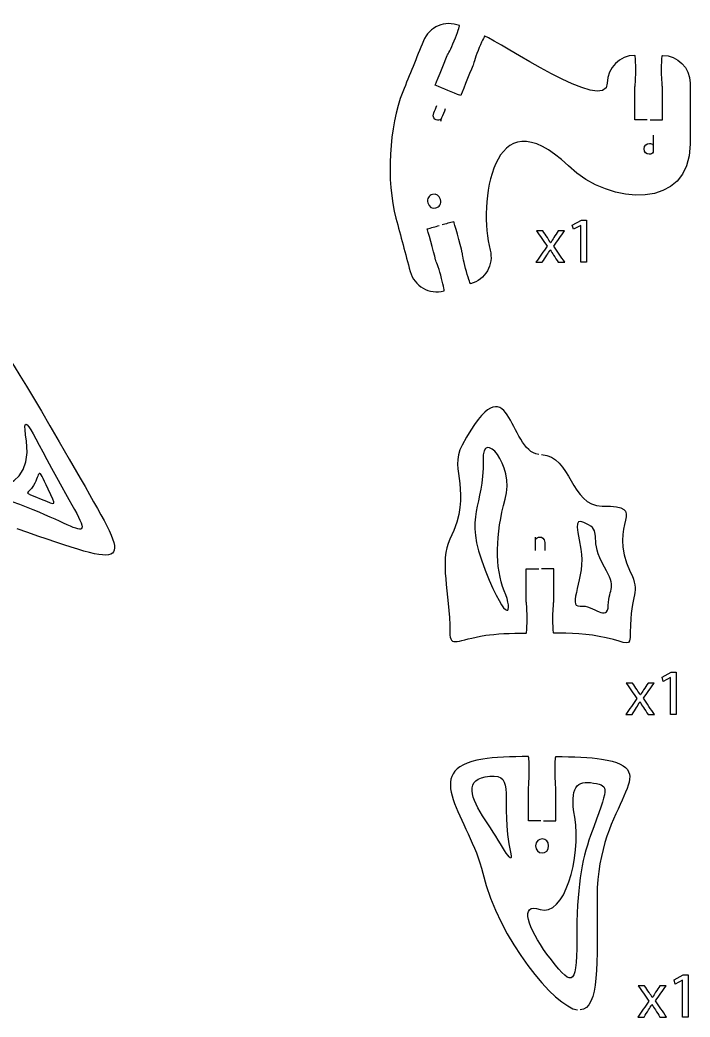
# Model space of a CAD drawing. Extents: x 0 to 1000, y 0 to 600.
# Drawn here: x 610.3 to 683.2, y 257.2 to 365.6 of the extents above; entities that cross this region are included whole.
import ezdxf

# ---------------------------------------------------------------- set-up
doc = ezdxf.new("R2010")
doc.units = 0
doc.header["$MEASUREMENT"] = 0
doc.layers.add('DEFAULT', color=7, linetype='CONTINUOUS')

msp = doc.modelspace()

# ---------------------------------------------------------------- linework, layer by layer
at = {"layer": 'DEFAULT', "color": 250}
for points in [[(671.35, 343.26), (671.34, 343.26), (670.54, 342.83), (670.42, 343.3), (671.42, 343.83), (671.95, 343.83), (671.95, 339.25), (671.35, 339.25)], [(681.11, 294.08), (681.1, 294.08), (680.3, 293.65), (680.18, 294.12), (681.18, 294.66), (681.71, 294.66), (681.71, 290.07), (681.11, 290.07)], [(682.42, 261.18), (682.4, 261.18), (681.61, 260.75), (681.49, 261.22), (682.49, 261.76), (683.02, 261.76), (683.02, 257.17), (682.42, 257.17)]]:
    msp.add_lwpolyline(points, close=True, dxfattribs=at)
at = {"layer": 'DEFAULT', "color": 1}
for points, knots in [([(678.58, 354.74), (678.13, 354.74), (677.68, 354.74), (677.23, 354.74), (677.23, 355.9), (677.23, 357.07), (677.23, 358.24), (677.23, 358.41), (677.33, 359.02), (677.33, 359.99), (677.33, 360.96), (677.29, 361.74), (677.23, 361.74), (675.57, 361.74), (674.23, 360.4), (674.23, 358.74), (674.23, 355.24), (662.45, 363.23), (660.91, 363.85), (660.87, 363.87), (660.53, 363.17), (660.17, 362.27), (659.8, 361.37), (659.67, 360.77), (659.6, 360.61), (659.27, 359.8), (658.29, 357.37), (658.29, 357.37), (657.36, 357.74), (656.43, 358.12), (655.51, 358.49), (655.51, 358.49), (656.49, 360.93), (656.82, 361.73), (656.89, 361.9), (657.21, 362.42), (657.57, 363.32), (657.93, 364.22), (658.19, 364.96), (658.14, 364.98), (656.6, 365.6), (654.85, 364.86), (654.23, 363.32), (653.48, 361.48), (652.73, 359.63), (651.98, 357.78), (650.47, 354.04), (650.16, 348.08), (651.24, 344.03), (651.76, 342.1), (652.27, 340.17), (652.79, 338.25), (653.22, 336.65), (654.86, 335.7), (656.47, 336.13), (656.52, 336.14), (656.36, 336.91), (656.11, 337.84), (655.86, 338.78), (655.61, 339.34), (655.56, 339.51), (655.33, 340.35), (654.65, 342.89), (654.65, 342.89), (655.09, 343), (655.52, 343.12), (655.95, 343.24)], [0, 0, 0, 0, 3.82, 3.82, 3.82, 13.74, 13.74, 13.74, 14.74, 14.74, 14.74, 15.74, 15.74, 15.74, 16.74, 16.74, 16.74, 17.74, 17.74, 17.74, 18.74, 18.74, 18.74, 19.74, 19.74, 19.74, 20.74, 20.74, 20.74, 29.241206, 29.241206, 29.241206, 30.241206, 30.241206, 30.241206, 31.241206, 31.241206, 31.241206, 32.241206, 32.241206, 32.241206, 33.241206, 33.241206, 33.241206, 50.202789, 50.202789, 50.202789, 51.202789, 51.202789, 51.202789, 68.16087, 68.16087, 68.16087, 69.16087, 69.16087, 69.16087, 70.16087, 70.16087, 70.16087, 71.16087, 71.16087, 71.16087, 72.16087, 72.16087, 72.16087, 75.981367, 75.981367, 75.981367, 75.981367]), ([(678.88, 354.74), (679.33, 354.74), (679.78, 354.74), (680.23, 354.74), (680.23, 355.9), (680.23, 357.07), (680.23, 358.24), (680.23, 358.41), (680.13, 359.02), (680.13, 359.99), (680.13, 360.96), (680.18, 361.74), (680.23, 361.74), (681.89, 361.74), (683.23, 360.4), (683.23, 358.74), (683.23, 356.52), (683.23, 354.3), (683.23, 352.08), (683.23, 344.96), (674.64, 345.29), (670, 349.72), (661.59, 357.78), (660.18, 345.43), (661.48, 340.58), (661.91, 338.98), (660.96, 337.34), (659.36, 336.9), (659.31, 336.9), (659.06, 337.64), (658.81, 338.57), (658.56, 339.5), (658.5, 340.11), (658.46, 340.28), (658.23, 341.13), (657.55, 343.66), (657.55, 343.66), (657.12, 343.55), (656.68, 343.43), (656.25, 343.31)], [0, 0, 0, 0, 3.83, 3.83, 3.83, 13.75, 13.75, 13.75, 14.75, 14.75, 14.75, 15.75, 15.75, 15.75, 16.75, 16.75, 16.75, 35.62, 35.62, 35.62, 36.62, 36.62, 36.62, 37.62, 37.62, 37.62, 38.62, 38.62, 38.62, 39.62, 39.62, 39.62, 40.62, 40.62, 40.62, 41.62, 41.62, 41.62, 45.440497, 45.440497, 45.440497, 45.440497]), ([(496.58, 310.26), (483.83, 305.82), (483.99, 305.77), (489.73, 315.76), (502.9, 338.71), (499.51, 332.27), (506.81, 328.61), (513.55, 325.24), (527.08, 312.03), (536.93, 316.63), (545.96, 320.85), (546.43, 309), (553.31, 309), (560.19, 309), (560.66, 320.85), (569.68, 316.63), (579.54, 312.03), (593.08, 325.24), (599.81, 328.61), (607.11, 332.27), (603.72, 338.71), (616.9, 315.76), (622.63, 305.77), (622.79, 305.82), (610.04, 310.26)], [0, 0, 0, 0, 1, 1, 1, 2, 2, 2, 3, 3, 3, 4, 4, 4, 5, 5, 5, 6, 6, 6, 7, 7, 7, 8, 8, 8, 8]), ([(666.77, 318.34), (663.46, 318.65), (663.73, 329.19), (658.45, 319.37), (656.89, 316.46), (659.74, 314.52), (657.1, 309.12), (655.92, 306.72), (657.1, 303.46), (657.1, 299), (657.1, 297.25), (657.93, 298.21), (661, 298.68), (662.05, 298.84), (663.74, 298.92), (665.41, 298.92), (665.47, 298.92), (665.51, 299.7), (665.51, 300.67), (665.51, 301.64), (665.41, 302.25), (665.41, 302.42), (665.41, 303.59), (665.41, 304.76), (665.41, 305.92), (665.87, 305.92), (666.32, 305.92), (666.77, 305.92)], [0, 0, 0, 0, 1, 1, 1, 2, 2, 2, 3, 3, 3, 4, 4, 4, 5, 5, 5, 6, 6, 6, 7, 7, 7, 16.92, 16.92, 16.92, 20.75, 20.75, 20.75, 20.75]), ([(667.07, 318.33), (670.37, 318.17), (670.18, 312.73), (673.68, 312.73), (679, 312.73), (674.09, 311), (676.73, 305.59), (677.91, 303.19), (676.73, 303.46), (676.73, 299), (676.73, 297.25), (676.46, 297.87), (674.1, 298.41), (672.14, 298.86), (670.09, 298.92), (668.41, 298.92), (668.36, 298.92), (668.31, 299.7), (668.31, 300.67), (668.31, 301.64), (668.41, 302.25), (668.41, 302.42), (668.41, 303.59), (668.41, 304.76), (668.41, 305.92), (667.96, 305.92), (667.51, 305.92), (667.07, 305.92)], [0, 0, 0, 0, 1, 1, 1, 2, 2, 2, 3, 3, 3, 4, 4, 4, 5, 5, 5, 6, 6, 6, 7, 7, 7, 16.92, 16.92, 16.92, 20.74, 20.74, 20.74, 20.74]), ([(666.99, 278.49), (666.54, 278.49), (666.09, 278.49), (665.65, 278.49), (665.65, 279.65), (665.65, 280.82), (665.65, 281.99), (665.65, 282.16), (665.74, 282.77), (665.74, 283.74), (665.74, 284.71), (665.7, 285.49), (665.65, 285.49), (663.86, 285.49), (661.82, 285.42), (660.69, 285.23), (653.51, 284.03), (659.27, 278.79), (660.69, 272.81), (662.4, 265.59), (668.59, 258.25), (670.98, 257.94)], [0, 0, 0, 0, 3.82, 3.82, 3.82, 13.74, 13.74, 13.74, 14.74, 14.74, 14.74, 15.74, 15.74, 15.74, 16.74, 16.74, 16.74, 17.74, 17.74, 17.74, 18.74, 18.74, 18.74, 18.74]), ([(667.29, 278.49), (667.74, 278.49), (668.19, 278.49), (668.64, 278.49), (668.64, 279.65), (668.64, 280.82), (668.64, 281.99), (668.64, 282.16), (668.55, 282.77), (668.55, 283.74), (668.55, 284.71), (668.59, 285.49), (668.64, 285.49), (670.43, 285.49), (672.47, 285.42), (673.6, 285.23), (680.77, 284.03), (673.11, 280.69), (673.11, 270.25), (673.11, 262.84), (673.39, 258.14), (671.28, 257.94)], [0, 0, 0, 0, 3.83, 3.83, 3.83, 13.75, 13.75, 13.75, 14.75, 14.75, 14.75, 15.75, 15.75, 15.75, 16.75, 16.75, 16.75, 17.75, 17.75, 17.75, 18.75, 18.75, 18.75, 18.75])]:
    msp.add_open_spline(points, degree=3, knots=knots, dxfattribs=at)
at = {"layer": 'DEFAULT', "color": 250}
for points, knots in [([(656.16, 354.8), (656.04, 354.7), (655.83, 354.64), (655.61, 354.73), (655.42, 354.8), (655.18, 355.03), (655.37, 355.49), (655.48, 355.76), (655.58, 356.03), (655.69, 356.3)], [0, 0, 0, 0, 1, 1, 1, 2, 2, 2, 4.455659, 4.455659, 4.455659, 4.455659]), ([(656.61, 355.92), (656.48, 355.6), (656.35, 355.27), (656.21, 354.94), (656.16, 354.8), (656.11, 354.69), (656.08, 354.57)], [0, 0, 0, 0, 3.000306, 3.000306, 3.000306, 4.000306, 4.000306, 4.000306, 4.000306]), ([(679.22, 353.07), (679.22, 353.07), (679.21, 351.35), (679.22, 351.21), (679.13, 351.07), (678.98, 350.99), (678.77, 350.99), (678.47, 350.99), (678.24, 351.22), (678.24, 351.57), (678.24, 351.97), (678.52, 352.17), (678.81, 352.17), (678.98, 352.17), (679.14, 352.11), (679.22, 352)], [0, 0, 0, 0, 1, 1, 1, 2, 2, 2, 3, 3, 3, 4, 4, 4, 5, 5, 5, 5]), ([(656.08, 346.09), (656.22, 345.57), (655.92, 345.25), (655.58, 345.15), (655.2, 345.05), (654.84, 345.25), (654.72, 345.7), (654.59, 346.17), (654.82, 346.52), (655.21, 346.63), (655.61, 346.73), (655.97, 346.51), (656.08, 346.09)], [0, 0, 0, 0, 1, 1, 1, 2, 2, 2, 3, 3, 3, 4, 4, 4, 4]), ([(667.22, 342.66), (667.38, 342.42), (667.55, 342.17), (667.71, 341.93), (667.84, 341.74), (667.94, 341.56), (668.05, 341.37), (668.06, 341.37), (668.07, 341.37), (668.08, 341.37), (668.19, 341.58), (668.3, 341.75), (668.41, 341.94), (668.57, 342.18), (668.73, 342.42), (668.89, 342.66), (669.12, 342.66), (669.34, 342.66), (669.56, 342.66), (669.18, 342.11), (668.79, 341.56), (668.4, 341.01), (668.8, 340.42), (669.2, 339.84), (669.6, 339.25), (669.36, 339.25), (669.13, 339.25), (668.89, 339.25), (668.73, 339.5), (668.56, 339.76), (668.39, 340.02), (668.26, 340.21), (668.15, 340.41), (668.03, 340.61), (668.02, 340.61), (668.02, 340.61), (668.01, 340.61), (667.9, 340.41), (667.78, 340.22), (667.65, 340.02), (667.49, 339.76), (667.32, 339.5), (667.16, 339.25), (666.93, 339.25), (666.7, 339.25), (666.47, 339.25), (666.88, 339.83), (667.28, 340.41), (667.69, 340.99), (667.3, 341.55), (666.92, 342.11), (666.53, 342.66), (666.76, 342.66), (666.99, 342.66), (667.22, 342.66)], [0, 0, 0, 0, 2.49699, 2.49699, 2.49699, 3.49699, 3.49699, 3.49699, 3.55699, 3.55699, 3.55699, 4.55699, 4.55699, 4.55699, 7.026266, 7.026266, 7.026266, 8.927266, 8.927266, 8.927266, 14.655941, 14.655941, 14.655941, 20.703817, 20.703817, 20.703817, 22.704817, 22.704817, 22.704817, 25.307347, 25.307347, 25.307347, 26.307347, 26.307347, 26.307347, 26.347347, 26.347347, 26.347347, 27.347347, 27.347347, 27.347347, 29.939559, 29.939559, 29.939559, 31.879559, 31.879559, 31.879559, 37.900934, 37.900934, 37.900934, 43.665957, 43.665957, 43.665957, 45.625957, 45.625957, 45.625957, 45.625957]), ([(666.42, 307.89), (666.42, 308.24), (666.42, 308.6), (666.42, 308.95), (666.42, 309.1), (666.42, 309.22), (666.41, 309.34)], [0, 0, 0, 0, 3, 3, 3, 4, 4, 4, 4]), ([(666.42, 309.1), (666.5, 309.24), (666.66, 309.37), (666.9, 309.37), (667.1, 309.37), (667.42, 309.25), (667.42, 308.76), (667.42, 308.47), (667.42, 308.18), (667.42, 307.89)], [0, 0, 0, 0, 1, 1, 1, 2, 2, 2, 4.457, 4.457, 4.457, 4.457]), ([(676.98, 293.49), (677.15, 293.24), (677.31, 293), (677.47, 292.75), (677.6, 292.56), (677.7, 292.39), (677.82, 292.2), (677.82, 292.2), (677.83, 292.2), (677.84, 292.2), (677.95, 292.4), (678.06, 292.58), (678.18, 292.76), (678.34, 293), (678.5, 293.25), (678.66, 293.49), (678.88, 293.49), (679.1, 293.49), (679.33, 293.49), (678.94, 292.94), (678.55, 292.39), (678.16, 291.84), (678.56, 291.25), (678.96, 290.66), (679.36, 290.07), (679.13, 290.07), (678.89, 290.07), (678.66, 290.07), (678.49, 290.33), (678.32, 290.59), (678.16, 290.84), (678.02, 291.04), (677.91, 291.23), (677.79, 291.44), (677.78, 291.44), (677.78, 291.44), (677.78, 291.44), (677.66, 291.23), (677.54, 291.05), (677.42, 290.84), (677.25, 290.59), (677.09, 290.33), (676.92, 290.07), (676.69, 290.07), (676.47, 290.07), (676.24, 290.07), (676.64, 290.65), (677.05, 291.24), (677.45, 291.82), (677.06, 292.37), (676.68, 292.93), (676.29, 293.49), (676.52, 293.49), (676.75, 293.49), (676.98, 293.49)], [0, 0, 0, 0, 2.49699, 2.49699, 2.49699, 3.49699, 3.49699, 3.49699, 3.55699, 3.55699, 3.55699, 4.55699, 4.55699, 4.55699, 7.026266, 7.026266, 7.026266, 8.927266, 8.927266, 8.927266, 14.655941, 14.655941, 14.655941, 20.703817, 20.703817, 20.703817, 22.704817, 22.704817, 22.704817, 25.307347, 25.307347, 25.307347, 26.307347, 26.307347, 26.307347, 26.347347, 26.347347, 26.347347, 27.347347, 27.347347, 27.347347, 29.939559, 29.939559, 29.939559, 31.879559, 31.879559, 31.879559, 37.900934, 37.900934, 37.900934, 43.665957, 43.665957, 43.665957, 45.625957, 45.625957, 45.625957, 45.625957]), ([(666.43, 275.77), (666.43, 276.3), (666.81, 276.54), (667.16, 276.54), (667.55, 276.54), (667.85, 276.25), (667.85, 275.79), (667.85, 275.3), (667.54, 275.02), (667.13, 275.02), (666.72, 275.02), (666.43, 275.32), (666.43, 275.77)], [0, 0, 0, 0, 1, 1, 1, 2, 2, 2, 3, 3, 3, 4, 4, 4, 4]), ([(678.29, 260.58), (678.45, 260.34), (678.61, 260.09), (678.78, 259.85), (678.9, 259.66), (679.01, 259.48), (679.12, 259.29), (679.13, 259.29), (679.14, 259.29), (679.14, 259.29), (679.26, 259.5), (679.37, 259.67), (679.48, 259.86), (679.64, 260.1), (679.8, 260.34), (679.96, 260.58), (680.19, 260.58), (680.41, 260.58), (680.63, 260.58), (680.24, 260.03), (679.86, 259.48), (679.47, 258.93), (679.87, 258.34), (680.27, 257.76), (680.67, 257.17), (680.43, 257.17), (680.2, 257.17), (679.96, 257.17), (679.79, 257.42), (679.63, 257.68), (679.46, 257.94), (679.33, 258.14), (679.21, 258.33), (679.09, 258.53), (679.09, 258.53), (679.08, 258.53), (679.08, 258.53), (678.97, 258.33), (678.85, 258.14), (678.72, 257.94), (678.56, 257.68), (678.39, 257.42), (678.23, 257.17), (678, 257.17), (677.77, 257.17), (677.54, 257.17), (677.95, 257.75), (678.35, 258.33), (678.75, 258.91), (678.37, 259.47), (677.98, 260.03), (677.6, 260.58), (677.83, 260.58), (678.06, 260.58), (678.29, 260.58)], [0, 0, 0, 0, 2.49699, 2.49699, 2.49699, 3.49699, 3.49699, 3.49699, 3.55699, 3.55699, 3.55699, 4.55699, 4.55699, 4.55699, 7.026266, 7.026266, 7.026266, 8.927266, 8.927266, 8.927266, 14.655941, 14.655941, 14.655941, 20.703817, 20.703817, 20.703817, 22.704817, 22.704817, 22.704817, 25.307347, 25.307347, 25.307347, 26.307347, 26.307347, 26.307347, 26.347347, 26.347347, 26.347347, 27.347347, 27.347347, 27.347347, 29.939559, 29.939559, 29.939559, 31.879559, 31.879559, 31.879559, 37.900934, 37.900934, 37.900934, 43.665957, 43.665957, 43.665957, 45.625957, 45.625957, 45.625957, 45.625957])]:
    msp.add_open_spline(points, degree=3, knots=knots, dxfattribs=at)
at = {"layer": 'DEFAULT', "color": 5}
for points, knots in [([(606.84, 314.03), (617.08, 311.12), (619.42, 306.79), (614.9, 314.83), (611.64, 320.6), (610.42, 323.94), (611.04, 319.81), (612.11, 312.59), (602.66, 315.21), (606.84, 314.03)], [0, 0, 0, 0, 1, 1, 1, 2, 2, 2, 3, 3, 3, 3]), ([(660.71, 317.73), (660.58, 321.3), (664.21, 317.22), (663.13, 313.48), (662.05, 309.75), (662, 305.93), (663.02, 303.52), (664.04, 301.11), (663.42, 299.54), (660.94, 305.77), (658.47, 311.99), (660.89, 312.57), (660.71, 317.73)], [0, 0, 0, 0, 1, 1, 1, 2, 2, 2, 3, 3, 3, 4, 4, 4, 4]), ([(663.72, 274.92), (662.49, 280.94), (664.35, 283.61), (661.45, 283.36), (658.54, 283.11), (659.37, 280.96), (660.95, 278.63), (662.53, 276.3), (664.05, 273.3), (663.72, 274.92)], [0, 0, 0, 0, 1, 1, 1, 2, 2, 2, 3, 3, 3, 3])]:
    msp.add_open_spline(points, degree=3, knots=knots, dxfattribs=at)
at = {"layer": 'DEFAULT', "color": 3}
for points, knots in [([(611.82, 314.99), (612.59, 316.26), (612.16, 317.27), (613.41, 314.58), (614.31, 312.62), (614.41, 312.8), (612.65, 313.5), (610.41, 314.39), (611.2, 313.95), (611.82, 314.99)], [0, 0, 0, 0, 1, 1, 1, 2, 2, 2, 3, 3, 3, 3]), ([(673.92, 306.1), (675.28, 303.82), (674.42, 303.85), (674.34, 301.94), (674.25, 300.04), (672.76, 302.03), (671.26, 301.86), (669.77, 301.7), (671.93, 305.03), (671.35, 308.05), (670.77, 311.08), (670.68, 311.48), (672.18, 310.7), (673.67, 309.91), (672.17, 309), (673.92, 306.1)], [0, 0, 0, 0, 1, 1, 1, 2, 2, 2, 3, 3, 3, 4, 4, 4, 5, 5, 5, 5]), ([(667.67, 264.02), (670.33, 260.45), (670.91, 260.19), (670.91, 265.51), (670.91, 271.24), (671.41, 274.14), (672.41, 276.91), (674.32, 282.24), (674.56, 282.28), (672.74, 282.61), (670.91, 282.94), (670.12, 282.17), (670.68, 278.92), (671.45, 274.46), (669.51, 267.96), (666.91, 268.87), (664.57, 269.69), (665.65, 266.74), (667.67, 264.02)], [0, 0, 0, 0, 1, 1, 1, 2, 2, 2, 3, 3, 3, 4, 4, 4, 5, 5, 5, 6, 6, 6, 6])]:
    msp.add_open_spline(points, degree=3, knots=knots, dxfattribs=at)

doc.saveas('drawing.dxf')
